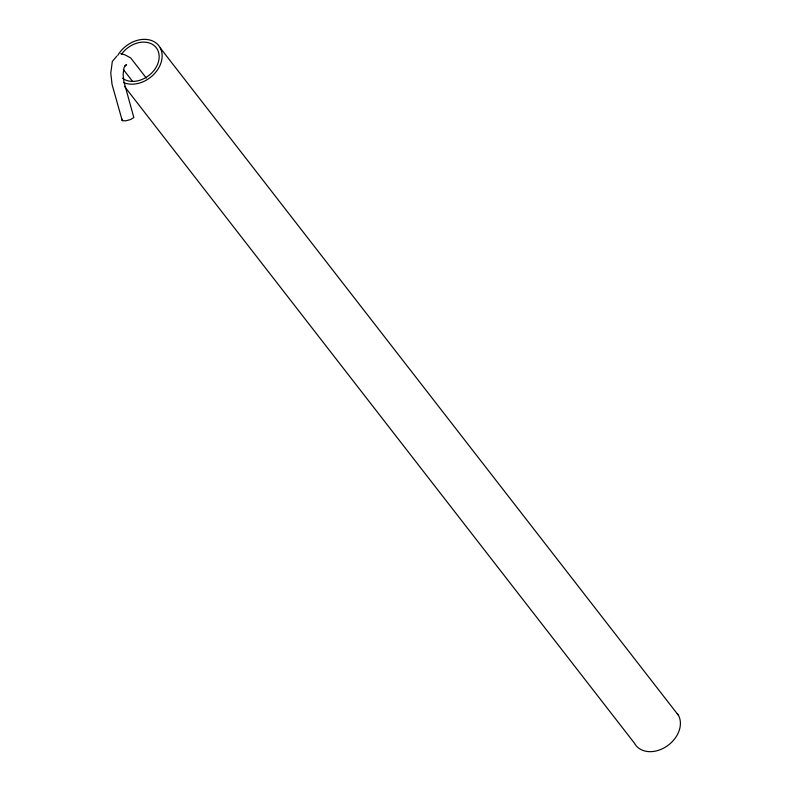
<?xml version="1.0" encoding="UTF-8"?>
<svg xmlns="http://www.w3.org/2000/svg" width="791" height="791" viewBox="0 0 791 791"><rect width="100%" height="100%" fill="white"/><g stroke="black" fill="none" stroke-linecap="round" stroke-linejoin="round"><path stroke-width="1.19" d="M116.86 56.082L112.332 61.441L110.78 73.079L112.045 84.429L122.249 120.627L125.809 120.825L130.604 119.54L133.837 117.523L123.88 81.443L123.099 74.492L124.019 67.591L126.609 64.536L124.632 65.811M120.756 53.551L125.215 54.974L130.703 57.941L146.375 78.141M160.257 47.954L678.52 715.42M124.414 86.308L634.342 743.046A26.152 19.864 -37.8 0 0 667.001 746.101A26.152 19.864 -37.8 0 0 677.314 713.502M123.376 69.529L132.364 81.107M122.022 119.065L122.249 120.627M121.418 54.401A22.899 17.392 -37.8 0 1 151.902 44.069A22.899 17.392 -37.8 0 1 153.138 71.427A22.899 17.392 -37.8 0 1 122.496 78.21M117.79 55.33A26.152 19.864 -37.8 0 1 151.427 40.489A26.152 19.864 -37.8 0 1 157.735 69.529A26.152 19.864 -37.8 0 1 123.703 82.571"/></g></svg>
